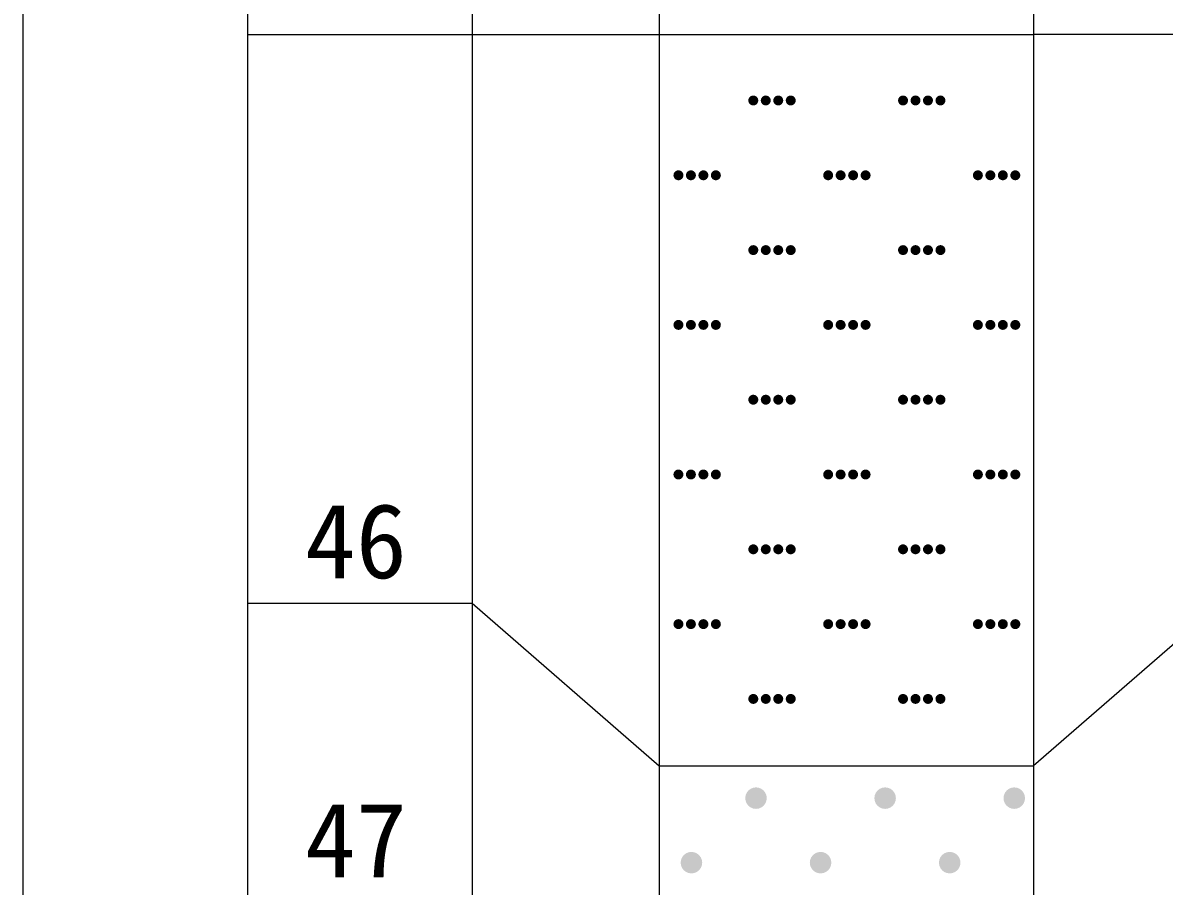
# Model space of a CAD drawing. Header units: inches. Extents: x -27 to 109, y -598 to 26.
# Drawn here: x 14.68 to 20.78, y -242.85 to -238.23 of the extents above; entities that cross this region are included whole.
import ezdxf

# ---------------------------------------------------------------- set-up
doc = ezdxf.new("R2010")
doc.units = ezdxf.units.IN
doc.header["$MEASUREMENT"] = 0
doc.layers.get('0').update_dxf_attribs({"lineweight": 0})
doc.styles.add('宋体', font='')
doc.styles.get('宋体').set_extended_font_data('宋体')

# ---------------------------------------------------------------- blocks, each defined once
blk = doc.blocks.new('lr_block_38')
at = {"true_color": 0x000000}
for points in [[(18.6105, -238.6526), (18.6114, -238.6457), (18.6105, -238.6387), (18.6078, -238.6324), (18.6035, -238.6269), (18.5981, -238.6226), (18.5917, -238.6199), (18.5847, -238.619), (18.5778, -238.6199), (18.5714, -238.6226), (18.5659, -238.6269), (18.5617, -238.6324), (18.559, -238.6387), (18.5581, -238.6457), (18.559, -238.6526), (18.5617, -238.659), (18.5659, -238.6645), (18.5714, -238.6687), (18.5778, -238.6714), (18.5847, -238.6723), (18.5917, -238.6714), (18.5981, -238.6687), (18.6035, -238.6645), (18.6078, -238.659)], [(18.6771, -238.6526), (18.6781, -238.6457), (18.6771, -238.6387), (18.6745, -238.6324), (18.6702, -238.6269), (18.6647, -238.6226), (18.6583, -238.6199), (18.6514, -238.619), (18.6445, -238.6199), (18.6381, -238.6226), (18.6326, -238.6269), (18.6283, -238.6324), (18.6257, -238.6387), (18.6247, -238.6457), (18.6257, -238.6526), (18.6283, -238.659), (18.6326, -238.6645), (18.6381, -238.6687), (18.6445, -238.6714), (18.6514, -238.6723), (18.6583, -238.6714), (18.6647, -238.6687), (18.6702, -238.6645), (18.6745, -238.659)], [(18.7438, -238.6526), (18.7447, -238.6457), (18.7438, -238.6387), (18.7411, -238.6324), (18.7369, -238.6269), (18.7314, -238.6226), (18.725, -238.6199), (18.7181, -238.619), (18.7111, -238.6199), (18.7047, -238.6226), (18.6993, -238.6269), (18.695, -238.6324), (18.6923, -238.6387), (18.6914, -238.6457), (18.6923, -238.6526), (18.695, -238.659), (18.6993, -238.6645), (18.7047, -238.6687), (18.7111, -238.6714), (18.7181, -238.6723), (18.725, -238.6714), (18.7314, -238.6687), (18.7369, -238.6645), (18.7411, -238.659)], [(18.8105, -238.6526), (18.8114, -238.6457), (18.8105, -238.6387), (18.8078, -238.6324), (18.8035, -238.6269), (18.7981, -238.6226), (18.7917, -238.6199), (18.7847, -238.619), (18.7778, -238.6199), (18.7714, -238.6226), (18.7659, -238.6269), (18.7617, -238.6324), (18.759, -238.6387), (18.7581, -238.6457), (18.759, -238.6526), (18.7617, -238.659), (18.7659, -238.6645), (18.7714, -238.6687), (18.7778, -238.6714), (18.7847, -238.6723), (18.7917, -238.6714), (18.7981, -238.6687), (18.8035, -238.6645), (18.8078, -238.659)], [(19.4105, -238.6526), (19.4114, -238.6457), (19.4105, -238.6387), (19.4078, -238.6324), (19.4035, -238.6269), (19.3981, -238.6226), (19.3917, -238.6199), (19.3847, -238.619), (19.3778, -238.6199), (19.3714, -238.6226), (19.3659, -238.6269), (19.3617, -238.6324), (19.359, -238.6387), (19.3581, -238.6457), (19.359, -238.6526), (19.3617, -238.659), (19.3659, -238.6645), (19.3714, -238.6687), (19.3778, -238.6714), (19.3847, -238.6723), (19.3917, -238.6714), (19.3981, -238.6687), (19.4035, -238.6645), (19.4078, -238.659)], [(19.4771, -238.6526), (19.4781, -238.6457), (19.4771, -238.6387), (19.4745, -238.6324), (19.4702, -238.6269), (19.4647, -238.6226), (19.4583, -238.6199), (19.4514, -238.619), (19.4445, -238.6199), (19.4381, -238.6226), (19.4326, -238.6269), (19.4283, -238.6324), (19.4257, -238.6387), (19.4247, -238.6457), (19.4257, -238.6526), (19.4283, -238.659), (19.4326, -238.6645), (19.4381, -238.6687), (19.4445, -238.6714), (19.4514, -238.6723), (19.4583, -238.6714), (19.4647, -238.6687), (19.4702, -238.6645), (19.4745, -238.659)], [(19.5438, -238.6526), (19.5447, -238.6457), (19.5438, -238.6387), (19.5411, -238.6324), (19.5369, -238.6269), (19.5314, -238.6226), (19.525, -238.6199), (19.5181, -238.619), (19.5111, -238.6199), (19.5047, -238.6226), (19.4993, -238.6269), (19.495, -238.6324), (19.4923, -238.6387), (19.4914, -238.6457), (19.4923, -238.6526), (19.495, -238.659), (19.4993, -238.6645), (19.5047, -238.6687), (19.5111, -238.6714), (19.5181, -238.6723), (19.525, -238.6714), (19.5314, -238.6687), (19.5369, -238.6645), (19.5411, -238.659)], [(19.6105, -238.6526), (19.6114, -238.6457), (19.6105, -238.6387), (19.6078, -238.6324), (19.6035, -238.6269), (19.5981, -238.6226), (19.5917, -238.6199), (19.5847, -238.619), (19.5778, -238.6199), (19.5714, -238.6226), (19.5659, -238.6269), (19.5617, -238.6324), (19.559, -238.6387), (19.5581, -238.6457), (19.559, -238.6526), (19.5617, -238.659), (19.5659, -238.6645), (19.5714, -238.6687), (19.5778, -238.6714), (19.5847, -238.6723), (19.5917, -238.6714), (19.5981, -238.6687), (19.6035, -238.6645), (19.6078, -238.659)], [(18.2105, -239.0526), (18.2114, -239.0457), (18.2105, -239.0387), (18.2078, -239.0324), (18.2035, -239.0269), (18.1981, -239.0226), (18.1917, -239.0199), (18.1847, -239.019), (18.1778, -239.0199), (18.1714, -239.0226), (18.1659, -239.0269), (18.1617, -239.0324), (18.159, -239.0387), (18.1581, -239.0457), (18.159, -239.0526), (18.1617, -239.059), (18.1659, -239.0645), (18.1714, -239.0687), (18.1778, -239.0714), (18.1847, -239.0724), (18.1917, -239.0714), (18.1981, -239.0687), (18.2035, -239.0645), (18.2078, -239.059)], [(18.2771, -239.0526), (18.2781, -239.0457), (18.2771, -239.0387), (18.2745, -239.0324), (18.2702, -239.0269), (18.2647, -239.0226), (18.2583, -239.0199), (18.2514, -239.019), (18.2445, -239.0199), (18.2381, -239.0226), (18.2326, -239.0269), (18.2283, -239.0324), (18.2257, -239.0387), (18.2247, -239.0457), (18.2257, -239.0526), (18.2283, -239.059), (18.2326, -239.0645), (18.2381, -239.0687), (18.2445, -239.0714), (18.2514, -239.0724), (18.2583, -239.0714), (18.2647, -239.0687), (18.2702, -239.0645), (18.2745, -239.059)], [(18.3438, -239.0526), (18.3447, -239.0457), (18.3438, -239.0387), (18.3411, -239.0324), (18.3369, -239.0269), (18.3314, -239.0226), (18.325, -239.0199), (18.3181, -239.019), (18.3111, -239.0199), (18.3047, -239.0226), (18.2993, -239.0269), (18.295, -239.0324), (18.2923, -239.0387), (18.2914, -239.0457), (18.2923, -239.0526), (18.295, -239.059), (18.2993, -239.0645), (18.3047, -239.0687), (18.3111, -239.0714), (18.3181, -239.0724), (18.325, -239.0714), (18.3314, -239.0687), (18.3369, -239.0645), (18.3411, -239.059)], [(18.4105, -239.0526), (18.4114, -239.0457), (18.4105, -239.0387), (18.4078, -239.0324), (18.4035, -239.0269), (18.3981, -239.0226), (18.3917, -239.0199), (18.3847, -239.019), (18.3778, -239.0199), (18.3714, -239.0226), (18.3659, -239.0269), (18.3617, -239.0324), (18.359, -239.0387), (18.3581, -239.0457), (18.359, -239.0526), (18.3617, -239.059), (18.3659, -239.0645), (18.3714, -239.0687), (18.3778, -239.0714), (18.3847, -239.0724), (18.3917, -239.0714), (18.3981, -239.0687), (18.4035, -239.0645), (18.4078, -239.059)], [(19.0105, -239.0526), (19.0114, -239.0457), (19.0105, -239.0387), (19.0078, -239.0324), (19.0035, -239.0269), (18.9981, -239.0226), (18.9917, -239.0199), (18.9847, -239.019), (18.9778, -239.0199), (18.9714, -239.0226), (18.9659, -239.0269), (18.9617, -239.0324), (18.959, -239.0387), (18.9581, -239.0457), (18.959, -239.0526), (18.9617, -239.059), (18.9659, -239.0645), (18.9714, -239.0687), (18.9778, -239.0714), (18.9847, -239.0724), (18.9917, -239.0714), (18.9981, -239.0687), (19.0035, -239.0645), (19.0078, -239.059)], [(19.0771, -239.0526), (19.0781, -239.0457), (19.0771, -239.0387), (19.0745, -239.0324), (19.0702, -239.0269), (19.0647, -239.0226), (19.0583, -239.0199), (19.0514, -239.019), (19.0445, -239.0199), (19.0381, -239.0226), (19.0326, -239.0269), (19.0283, -239.0324), (19.0257, -239.0387), (19.0247, -239.0457), (19.0257, -239.0526), (19.0283, -239.059), (19.0326, -239.0645), (19.0381, -239.0687), (19.0445, -239.0714), (19.0514, -239.0724), (19.0583, -239.0714), (19.0647, -239.0687), (19.0702, -239.0645), (19.0745, -239.059)], [(19.1438, -239.0526), (19.1447, -239.0457), (19.1438, -239.0387), (19.1411, -239.0324), (19.1369, -239.0269), (19.1314, -239.0226), (19.125, -239.0199), (19.1181, -239.019), (19.1111, -239.0199), (19.1047, -239.0226), (19.0993, -239.0269), (19.095, -239.0324), (19.0923, -239.0387), (19.0914, -239.0457), (19.0923, -239.0526), (19.095, -239.059), (19.0993, -239.0645), (19.1047, -239.0687), (19.1111, -239.0714), (19.1181, -239.0724), (19.125, -239.0714), (19.1314, -239.0687), (19.1369, -239.0645), (19.1411, -239.059)], [(19.2105, -239.0526), (19.2114, -239.0457), (19.2105, -239.0387), (19.2078, -239.0324), (19.2035, -239.0269), (19.1981, -239.0226), (19.1917, -239.0199), (19.1847, -239.019), (19.1778, -239.0199), (19.1714, -239.0226), (19.1659, -239.0269), (19.1617, -239.0324), (19.159, -239.0387), (19.1581, -239.0457), (19.159, -239.0526), (19.1617, -239.059), (19.1659, -239.0645), (19.1714, -239.0687), (19.1778, -239.0714), (19.1847, -239.0724), (19.1917, -239.0714), (19.1981, -239.0687), (19.2035, -239.0645), (19.2078, -239.059)], [(19.8105, -239.0526), (19.8114, -239.0457), (19.8105, -239.0387), (19.8078, -239.0324), (19.8035, -239.0269), (19.7981, -239.0226), (19.7917, -239.0199), (19.7847, -239.019), (19.7778, -239.0199), (19.7714, -239.0226), (19.7659, -239.0269), (19.7617, -239.0324), (19.759, -239.0387), (19.7581, -239.0457), (19.759, -239.0526), (19.7617, -239.059), (19.7659, -239.0645), (19.7714, -239.0687), (19.7778, -239.0714), (19.7847, -239.0724), (19.7917, -239.0714), (19.7981, -239.0687), (19.8035, -239.0645), (19.8078, -239.059)], [(19.8771, -239.0526), (19.8781, -239.0457), (19.8771, -239.0387), (19.8745, -239.0324), (19.8702, -239.0269), (19.8647, -239.0226), (19.8583, -239.0199), (19.8514, -239.019), (19.8445, -239.0199), (19.8381, -239.0226), (19.8326, -239.0269), (19.8283, -239.0324), (19.8257, -239.0387), (19.8247, -239.0457), (19.8257, -239.0526), (19.8283, -239.059), (19.8326, -239.0645), (19.8381, -239.0687), (19.8445, -239.0714), (19.8514, -239.0724), (19.8583, -239.0714), (19.8647, -239.0687), (19.8702, -239.0645), (19.8745, -239.059)], [(19.9438, -239.0526), (19.9447, -239.0457), (19.9438, -239.0387), (19.9411, -239.0324), (19.9369, -239.0269), (19.9314, -239.0226), (19.925, -239.0199), (19.9181, -239.019), (19.9111, -239.0199), (19.9047, -239.0226), (19.8993, -239.0269), (19.895, -239.0324), (19.8923, -239.0387), (19.8914, -239.0457), (19.8923, -239.0526), (19.895, -239.059), (19.8993, -239.0645), (19.9047, -239.0687), (19.9111, -239.0714), (19.9181, -239.0724), (19.925, -239.0714), (19.9314, -239.0687), (19.9369, -239.0645), (19.9411, -239.059)], [(20.0105, -239.0526), (20.0114, -239.0457), (20.0105, -239.0387), (20.0078, -239.0324), (20.0035, -239.0269), (19.9981, -239.0226), (19.9917, -239.0199), (19.9847, -239.019), (19.9778, -239.0199), (19.9714, -239.0226), (19.9659, -239.0269), (19.9617, -239.0324), (19.959, -239.0387), (19.9581, -239.0457), (19.959, -239.0526), (19.9617, -239.059), (19.9659, -239.0645), (19.9714, -239.0687), (19.9778, -239.0714), (19.9847, -239.0724), (19.9917, -239.0714), (19.9981, -239.0687), (20.0035, -239.0645), (20.0078, -239.059)], [(18.6105, -239.4526), (18.6114, -239.4457), (18.6105, -239.4387), (18.6078, -239.4324), (18.6035, -239.4269), (18.5981, -239.4226), (18.5917, -239.42), (18.5847, -239.419), (18.5778, -239.42), (18.5714, -239.4226), (18.5659, -239.4269), (18.5617, -239.4324), (18.559, -239.4387), (18.5581, -239.4457), (18.559, -239.4526), (18.5617, -239.459), (18.5659, -239.4645), (18.5714, -239.4688), (18.5778, -239.4714), (18.5847, -239.4724), (18.5917, -239.4714), (18.5981, -239.4688), (18.6035, -239.4645), (18.6078, -239.459)], [(18.6771, -239.4526), (18.6781, -239.4457), (18.6771, -239.4387), (18.6745, -239.4324), (18.6702, -239.4269), (18.6647, -239.4226), (18.6583, -239.42), (18.6514, -239.419), (18.6445, -239.42), (18.6381, -239.4226), (18.6326, -239.4269), (18.6283, -239.4324), (18.6257, -239.4387), (18.6247, -239.4457), (18.6257, -239.4526), (18.6283, -239.459), (18.6326, -239.4645), (18.6381, -239.4688), (18.6445, -239.4714), (18.6514, -239.4724), (18.6583, -239.4714), (18.6647, -239.4688), (18.6702, -239.4645), (18.6745, -239.459)], [(18.7438, -239.4526), (18.7447, -239.4457), (18.7438, -239.4387), (18.7411, -239.4324), (18.7369, -239.4269), (18.7314, -239.4226), (18.725, -239.42), (18.7181, -239.419), (18.7111, -239.42), (18.7047, -239.4226), (18.6993, -239.4269), (18.695, -239.4324), (18.6923, -239.4387), (18.6914, -239.4457), (18.6923, -239.4526), (18.695, -239.459), (18.6993, -239.4645), (18.7047, -239.4688), (18.7111, -239.4714), (18.7181, -239.4724), (18.725, -239.4714), (18.7314, -239.4688), (18.7369, -239.4645), (18.7411, -239.459)], [(18.8105, -239.4526), (18.8114, -239.4457), (18.8105, -239.4387), (18.8078, -239.4324), (18.8035, -239.4269), (18.7981, -239.4226), (18.7917, -239.42), (18.7847, -239.419), (18.7778, -239.42), (18.7714, -239.4226), (18.7659, -239.4269), (18.7617, -239.4324), (18.759, -239.4387), (18.7581, -239.4457), (18.759, -239.4526), (18.7617, -239.459), (18.7659, -239.4645), (18.7714, -239.4688), (18.7778, -239.4714), (18.7847, -239.4724), (18.7917, -239.4714), (18.7981, -239.4688), (18.8035, -239.4645), (18.8078, -239.459)], [(19.4105, -239.4526), (19.4114, -239.4457), (19.4105, -239.4387), (19.4078, -239.4324), (19.4035, -239.4269), (19.3981, -239.4226), (19.3917, -239.42), (19.3847, -239.419), (19.3778, -239.42), (19.3714, -239.4226), (19.3659, -239.4269), (19.3617, -239.4324), (19.359, -239.4387), (19.3581, -239.4457), (19.359, -239.4526), (19.3617, -239.459), (19.3659, -239.4645), (19.3714, -239.4688), (19.3778, -239.4714), (19.3847, -239.4724), (19.3917, -239.4714), (19.3981, -239.4688), (19.4035, -239.4645), (19.4078, -239.459)], [(19.4771, -239.4526), (19.4781, -239.4457), (19.4771, -239.4387), (19.4745, -239.4324), (19.4702, -239.4269), (19.4647, -239.4226), (19.4583, -239.42), (19.4514, -239.419), (19.4445, -239.42), (19.4381, -239.4226), (19.4326, -239.4269), (19.4283, -239.4324), (19.4257, -239.4387), (19.4247, -239.4457), (19.4257, -239.4526), (19.4283, -239.459), (19.4326, -239.4645), (19.4381, -239.4688), (19.4445, -239.4714), (19.4514, -239.4724), (19.4583, -239.4714), (19.4647, -239.4688), (19.4702, -239.4645), (19.4745, -239.459)], [(19.5438, -239.4526), (19.5447, -239.4457), (19.5438, -239.4387), (19.5411, -239.4324), (19.5369, -239.4269), (19.5314, -239.4226), (19.525, -239.42), (19.5181, -239.419), (19.5111, -239.42), (19.5047, -239.4226), (19.4993, -239.4269), (19.495, -239.4324), (19.4923, -239.4387), (19.4914, -239.4457), (19.4923, -239.4526), (19.495, -239.459), (19.4993, -239.4645), (19.5047, -239.4688), (19.5111, -239.4714), (19.5181, -239.4724), (19.525, -239.4714), (19.5314, -239.4688), (19.5369, -239.4645), (19.5411, -239.459)], [(19.6105, -239.4526), (19.6114, -239.4457), (19.6105, -239.4387), (19.6078, -239.4324), (19.6035, -239.4269), (19.5981, -239.4226), (19.5917, -239.42), (19.5847, -239.419), (19.5778, -239.42), (19.5714, -239.4226), (19.5659, -239.4269), (19.5617, -239.4324), (19.559, -239.4387), (19.5581, -239.4457), (19.559, -239.4526), (19.5617, -239.459), (19.5659, -239.4645), (19.5714, -239.4688), (19.5778, -239.4714), (19.5847, -239.4724), (19.5917, -239.4714), (19.5981, -239.4688), (19.6035, -239.4645), (19.6078, -239.459)], [(18.2105, -239.8526), (18.2114, -239.8457), (18.2105, -239.8388), (18.2078, -239.8323), (18.2035, -239.8269), (18.1981, -239.8226), (18.1917, -239.82), (18.1847, -239.819), (18.1778, -239.82), (18.1714, -239.8226), (18.1659, -239.8269), (18.1617, -239.8323), (18.159, -239.8388), (18.1581, -239.8457), (18.159, -239.8526), (18.1617, -239.859), (18.1659, -239.8645), (18.1714, -239.8688), (18.1778, -239.8714), (18.1847, -239.8724), (18.1917, -239.8714), (18.1981, -239.8688), (18.2035, -239.8645), (18.2078, -239.859)], [(18.2771, -239.8526), (18.2781, -239.8457), (18.2771, -239.8388), (18.2745, -239.8323), (18.2702, -239.8269), (18.2647, -239.8226), (18.2583, -239.82), (18.2514, -239.819), (18.2445, -239.82), (18.2381, -239.8226), (18.2326, -239.8269), (18.2283, -239.8323), (18.2257, -239.8388), (18.2247, -239.8457), (18.2257, -239.8526), (18.2283, -239.859), (18.2326, -239.8645), (18.2381, -239.8688), (18.2445, -239.8714), (18.2514, -239.8724), (18.2583, -239.8714), (18.2647, -239.8688), (18.2702, -239.8645), (18.2745, -239.859)], [(18.3438, -239.8526), (18.3447, -239.8457), (18.3438, -239.8388), (18.3411, -239.8323), (18.3369, -239.8269), (18.3314, -239.8226), (18.325, -239.82), (18.3181, -239.819), (18.3111, -239.82), (18.3047, -239.8226), (18.2993, -239.8269), (18.295, -239.8323), (18.2923, -239.8388), (18.2914, -239.8457), (18.2923, -239.8526), (18.295, -239.859), (18.2993, -239.8645), (18.3047, -239.8688), (18.3111, -239.8714), (18.3181, -239.8724), (18.325, -239.8714), (18.3314, -239.8688), (18.3369, -239.8645), (18.3411, -239.859)], [(18.4105, -239.8526), (18.4114, -239.8457), (18.4105, -239.8388), (18.4078, -239.8323), (18.4035, -239.8269), (18.3981, -239.8226), (18.3917, -239.82), (18.3847, -239.819), (18.3778, -239.82), (18.3714, -239.8226), (18.3659, -239.8269), (18.3617, -239.8323), (18.359, -239.8388), (18.3581, -239.8457), (18.359, -239.8526), (18.3617, -239.859), (18.3659, -239.8645), (18.3714, -239.8688), (18.3778, -239.8714), (18.3847, -239.8724), (18.3917, -239.8714), (18.3981, -239.8688), (18.4035, -239.8645), (18.4078, -239.859)], [(19.0105, -239.8526), (19.0114, -239.8457), (19.0105, -239.8388), (19.0078, -239.8323), (19.0035, -239.8269), (18.9981, -239.8226), (18.9917, -239.82), (18.9847, -239.819), (18.9778, -239.82), (18.9714, -239.8226), (18.9659, -239.8269), (18.9617, -239.8323), (18.959, -239.8388), (18.9581, -239.8457), (18.959, -239.8526), (18.9617, -239.859), (18.9659, -239.8645), (18.9714, -239.8688), (18.9778, -239.8714), (18.9847, -239.8724), (18.9917, -239.8714), (18.9981, -239.8688), (19.0035, -239.8645), (19.0078, -239.859)], [(19.0771, -239.8526), (19.0781, -239.8457), (19.0771, -239.8388), (19.0745, -239.8323), (19.0702, -239.8269), (19.0647, -239.8226), (19.0583, -239.82), (19.0514, -239.819), (19.0445, -239.82), (19.0381, -239.8226), (19.0326, -239.8269), (19.0283, -239.8323), (19.0257, -239.8388), (19.0247, -239.8457), (19.0257, -239.8526), (19.0283, -239.859), (19.0326, -239.8645), (19.0381, -239.8688), (19.0445, -239.8714), (19.0514, -239.8724), (19.0583, -239.8714), (19.0647, -239.8688), (19.0702, -239.8645), (19.0745, -239.859)], [(19.1438, -239.8526), (19.1447, -239.8457), (19.1438, -239.8388), (19.1411, -239.8323), (19.1369, -239.8269), (19.1314, -239.8226), (19.125, -239.82), (19.1181, -239.819), (19.1111, -239.82), (19.1047, -239.8226), (19.0993, -239.8269), (19.095, -239.8323), (19.0923, -239.8388), (19.0914, -239.8457), (19.0923, -239.8526), (19.095, -239.859), (19.0993, -239.8645), (19.1047, -239.8688), (19.1111, -239.8714), (19.1181, -239.8724), (19.125, -239.8714), (19.1314, -239.8688), (19.1369, -239.8645), (19.1411, -239.859)], [(19.2105, -239.8526), (19.2114, -239.8457), (19.2105, -239.8388), (19.2078, -239.8323), (19.2035, -239.8269), (19.1981, -239.8226), (19.1917, -239.82), (19.1847, -239.819), (19.1778, -239.82), (19.1714, -239.8226), (19.1659, -239.8269), (19.1617, -239.8323), (19.159, -239.8388), (19.1581, -239.8457), (19.159, -239.8526), (19.1617, -239.859), (19.1659, -239.8645), (19.1714, -239.8688), (19.1778, -239.8714), (19.1847, -239.8724), (19.1917, -239.8714), (19.1981, -239.8688), (19.2035, -239.8645), (19.2078, -239.859)], [(19.8105, -239.8526), (19.8114, -239.8457), (19.8105, -239.8388), (19.8078, -239.8323), (19.8035, -239.8269), (19.7981, -239.8226), (19.7917, -239.82), (19.7847, -239.819), (19.7778, -239.82), (19.7714, -239.8226), (19.7659, -239.8269), (19.7617, -239.8323), (19.759, -239.8388), (19.7581, -239.8457), (19.759, -239.8526), (19.7617, -239.859), (19.7659, -239.8645), (19.7714, -239.8688), (19.7778, -239.8714), (19.7847, -239.8724), (19.7917, -239.8714), (19.7981, -239.8688), (19.8035, -239.8645), (19.8078, -239.859)], [(19.8771, -239.8526), (19.8781, -239.8457), (19.8771, -239.8388), (19.8745, -239.8323), (19.8702, -239.8269), (19.8647, -239.8226), (19.8583, -239.82), (19.8514, -239.819), (19.8445, -239.82), (19.8381, -239.8226), (19.8326, -239.8269), (19.8283, -239.8323), (19.8257, -239.8388), (19.8247, -239.8457), (19.8257, -239.8526), (19.8283, -239.859), (19.8326, -239.8645), (19.8381, -239.8688), (19.8445, -239.8714), (19.8514, -239.8724), (19.8583, -239.8714), (19.8647, -239.8688), (19.8702, -239.8645), (19.8745, -239.859)], [(19.9438, -239.8526), (19.9447, -239.8457), (19.9438, -239.8388), (19.9411, -239.8323), (19.9369, -239.8269), (19.9314, -239.8226), (19.925, -239.82), (19.9181, -239.819), (19.9111, -239.82), (19.9047, -239.8226), (19.8993, -239.8269), (19.895, -239.8323), (19.8923, -239.8388), (19.8914, -239.8457), (19.8923, -239.8526), (19.895, -239.859), (19.8993, -239.8645), (19.9047, -239.8688), (19.9111, -239.8714), (19.9181, -239.8724), (19.925, -239.8714), (19.9314, -239.8688), (19.9369, -239.8645), (19.9411, -239.859)], [(20.0105, -239.8526), (20.0114, -239.8457), (20.0105, -239.8388), (20.0078, -239.8323), (20.0035, -239.8269), (19.9981, -239.8226), (19.9917, -239.82), (19.9847, -239.819), (19.9778, -239.82), (19.9714, -239.8226), (19.9659, -239.8269), (19.9617, -239.8323), (19.959, -239.8388), (19.9581, -239.8457), (19.959, -239.8526), (19.9617, -239.859), (19.9659, -239.8645), (19.9714, -239.8688), (19.9778, -239.8714), (19.9847, -239.8724), (19.9917, -239.8714), (19.9981, -239.8688), (20.0035, -239.8645), (20.0078, -239.859)], [(18.6105, -240.2526), (18.6114, -240.2457), (18.6105, -240.2388), (18.6078, -240.2323), (18.6035, -240.2269), (18.5981, -240.2226), (18.5917, -240.22), (18.5847, -240.219), (18.5778, -240.22), (18.5714, -240.2226), (18.5659, -240.2269), (18.5617, -240.2323), (18.559, -240.2388), (18.5581, -240.2457), (18.559, -240.2526), (18.5617, -240.259), (18.5659, -240.2645), (18.5714, -240.2688), (18.5778, -240.2714), (18.5847, -240.2723), (18.5917, -240.2714), (18.5981, -240.2688), (18.6035, -240.2645), (18.6078, -240.259)], [(18.6771, -240.2526), (18.6781, -240.2457), (18.6771, -240.2388), (18.6745, -240.2323), (18.6702, -240.2269), (18.6647, -240.2226), (18.6583, -240.22), (18.6514, -240.219), (18.6445, -240.22), (18.6381, -240.2226), (18.6326, -240.2269), (18.6283, -240.2323), (18.6257, -240.2388), (18.6247, -240.2457), (18.6257, -240.2526), (18.6283, -240.259), (18.6326, -240.2645), (18.6381, -240.2688), (18.6445, -240.2714), (18.6514, -240.2723), (18.6583, -240.2714), (18.6647, -240.2688), (18.6702, -240.2645), (18.6745, -240.259)], [(18.7438, -240.2526), (18.7447, -240.2457), (18.7438, -240.2388), (18.7411, -240.2323), (18.7369, -240.2269), (18.7314, -240.2226), (18.725, -240.22), (18.7181, -240.219), (18.7111, -240.22), (18.7047, -240.2226), (18.6993, -240.2269), (18.695, -240.2323), (18.6923, -240.2388), (18.6914, -240.2457), (18.6923, -240.2526), (18.695, -240.259), (18.6993, -240.2645), (18.7047, -240.2688), (18.7111, -240.2714), (18.7181, -240.2723), (18.725, -240.2714), (18.7314, -240.2688), (18.7369, -240.2645), (18.7411, -240.259)], [(18.8105, -240.2526), (18.8114, -240.2457), (18.8105, -240.2388), (18.8078, -240.2323), (18.8035, -240.2269), (18.7981, -240.2226), (18.7917, -240.22), (18.7847, -240.219), (18.7778, -240.22), (18.7714, -240.2226), (18.7659, -240.2269), (18.7617, -240.2323), (18.759, -240.2388), (18.7581, -240.2457), (18.759, -240.2526), (18.7617, -240.259), (18.7659, -240.2645), (18.7714, -240.2688), (18.7778, -240.2714), (18.7847, -240.2723), (18.7917, -240.2714), (18.7981, -240.2688), (18.8035, -240.2645), (18.8078, -240.259)], [(19.4105, -240.2526), (19.4114, -240.2457), (19.4105, -240.2388), (19.4078, -240.2323), (19.4035, -240.2269), (19.3981, -240.2226), (19.3917, -240.22), (19.3847, -240.219), (19.3778, -240.22), (19.3714, -240.2226), (19.3659, -240.2269), (19.3617, -240.2323), (19.359, -240.2388), (19.3581, -240.2457), (19.359, -240.2526), (19.3617, -240.259), (19.3659, -240.2645), (19.3714, -240.2688), (19.3778, -240.2714), (19.3847, -240.2723), (19.3917, -240.2714), (19.3981, -240.2688), (19.4035, -240.2645), (19.4078, -240.259)], [(19.4771, -240.2526), (19.4781, -240.2457), (19.4771, -240.2388), (19.4745, -240.2323), (19.4702, -240.2269), (19.4647, -240.2226), (19.4583, -240.22), (19.4514, -240.219), (19.4445, -240.22), (19.4381, -240.2226), (19.4326, -240.2269), (19.4283, -240.2323), (19.4257, -240.2388), (19.4247, -240.2457), (19.4257, -240.2526), (19.4283, -240.259), (19.4326, -240.2645), (19.4381, -240.2688), (19.4445, -240.2714), (19.4514, -240.2723), (19.4583, -240.2714), (19.4647, -240.2688), (19.4702, -240.2645), (19.4745, -240.259)], [(19.5438, -240.2526), (19.5447, -240.2457), (19.5438, -240.2388), (19.5411, -240.2323), (19.5369, -240.2269), (19.5314, -240.2226), (19.525, -240.22), (19.5181, -240.219), (19.5111, -240.22), (19.5047, -240.2226), (19.4993, -240.2269), (19.495, -240.2323), (19.4923, -240.2388), (19.4914, -240.2457), (19.4923, -240.2526), (19.495, -240.259), (19.4993, -240.2645), (19.5047, -240.2688), (19.5111, -240.2714), (19.5181, -240.2723), (19.525, -240.2714), (19.5314, -240.2688), (19.5369, -240.2645), (19.5411, -240.259)], [(19.6105, -240.2526), (19.6114, -240.2457), (19.6105, -240.2388), (19.6078, -240.2323), (19.6035, -240.2269), (19.5981, -240.2226), (19.5917, -240.22), (19.5847, -240.219), (19.5778, -240.22), (19.5714, -240.2226), (19.5659, -240.2269), (19.5617, -240.2323), (19.559, -240.2388), (19.5581, -240.2457), (19.559, -240.2526), (19.5617, -240.259), (19.5659, -240.2645), (19.5714, -240.2688), (19.5778, -240.2714), (19.5847, -240.2723), (19.5917, -240.2714), (19.5981, -240.2688), (19.6035, -240.2645), (19.6078, -240.259)], [(18.2105, -240.6526), (18.2114, -240.6457), (18.2105, -240.6387), (18.2078, -240.6324), (18.2035, -240.6269), (18.1981, -240.6226), (18.1917, -240.6199), (18.1847, -240.619), (18.1778, -240.6199), (18.1714, -240.6226), (18.1659, -240.6269), (18.1617, -240.6324), (18.159, -240.6387), (18.1581, -240.6457), (18.159, -240.6526), (18.1617, -240.659), (18.1659, -240.6645), (18.1714, -240.6687), (18.1778, -240.6714), (18.1847, -240.6723), (18.1917, -240.6714), (18.1981, -240.6687), (18.2035, -240.6645), (18.2078, -240.659)], [(18.2771, -240.6526), (18.2781, -240.6457), (18.2771, -240.6387), (18.2745, -240.6324), (18.2702, -240.6269), (18.2647, -240.6226), (18.2583, -240.6199), (18.2514, -240.619), (18.2445, -240.6199), (18.2381, -240.6226), (18.2326, -240.6269), (18.2283, -240.6324), (18.2257, -240.6387), (18.2247, -240.6457), (18.2257, -240.6526), (18.2283, -240.659), (18.2326, -240.6645), (18.2381, -240.6687), (18.2445, -240.6714), (18.2514, -240.6723), (18.2583, -240.6714), (18.2647, -240.6687), (18.2702, -240.6645), (18.2745, -240.659)], [(18.3438, -240.6526), (18.3447, -240.6457), (18.3438, -240.6387), (18.3411, -240.6324), (18.3369, -240.6269), (18.3314, -240.6226), (18.325, -240.6199), (18.3181, -240.619), (18.3111, -240.6199), (18.3047, -240.6226), (18.2993, -240.6269), (18.295, -240.6324), (18.2923, -240.6387), (18.2914, -240.6457), (18.2923, -240.6526), (18.295, -240.659), (18.2993, -240.6645), (18.3047, -240.6687), (18.3111, -240.6714), (18.3181, -240.6723), (18.325, -240.6714), (18.3314, -240.6687), (18.3369, -240.6645), (18.3411, -240.659)], [(18.4105, -240.6526), (18.4114, -240.6457), (18.4105, -240.6387), (18.4078, -240.6324), (18.4035, -240.6269), (18.3981, -240.6226), (18.3917, -240.6199), (18.3847, -240.619), (18.3778, -240.6199), (18.3714, -240.6226), (18.3659, -240.6269), (18.3617, -240.6324), (18.359, -240.6387), (18.3581, -240.6457), (18.359, -240.6526), (18.3617, -240.659), (18.3659, -240.6645), (18.3714, -240.6687), (18.3778, -240.6714), (18.3847, -240.6723), (18.3917, -240.6714), (18.3981, -240.6687), (18.4035, -240.6645), (18.4078, -240.659)], [(19.0105, -240.6526), (19.0114, -240.6457), (19.0105, -240.6387), (19.0078, -240.6324), (19.0035, -240.6269), (18.9981, -240.6226), (18.9917, -240.6199), (18.9847, -240.619), (18.9778, -240.6199), (18.9714, -240.6226), (18.9659, -240.6269), (18.9617, -240.6324), (18.959, -240.6387), (18.9581, -240.6457), (18.959, -240.6526), (18.9617, -240.659), (18.9659, -240.6645), (18.9714, -240.6687), (18.9778, -240.6714), (18.9847, -240.6723), (18.9917, -240.6714), (18.9981, -240.6687), (19.0035, -240.6645), (19.0078, -240.659)], [(19.0771, -240.6526), (19.0781, -240.6457), (19.0771, -240.6387), (19.0745, -240.6324), (19.0702, -240.6269), (19.0647, -240.6226), (19.0583, -240.6199), (19.0514, -240.619), (19.0445, -240.6199), (19.0381, -240.6226), (19.0326, -240.6269), (19.0283, -240.6324), (19.0257, -240.6387), (19.0247, -240.6457), (19.0257, -240.6526), (19.0283, -240.659), (19.0326, -240.6645), (19.0381, -240.6687), (19.0445, -240.6714), (19.0514, -240.6723), (19.0583, -240.6714), (19.0647, -240.6687), (19.0702, -240.6645), (19.0745, -240.659)], [(19.1438, -240.6526), (19.1447, -240.6457), (19.1438, -240.6387), (19.1411, -240.6324), (19.1369, -240.6269), (19.1314, -240.6226), (19.125, -240.6199), (19.1181, -240.619), (19.1111, -240.6199), (19.1047, -240.6226), (19.0993, -240.6269), (19.095, -240.6324), (19.0923, -240.6387), (19.0914, -240.6457), (19.0923, -240.6526), (19.095, -240.659), (19.0993, -240.6645), (19.1047, -240.6687), (19.1111, -240.6714), (19.1181, -240.6723), (19.125, -240.6714), (19.1314, -240.6687), (19.1369, -240.6645), (19.1411, -240.659)], [(19.2105, -240.6526), (19.2114, -240.6457), (19.2105, -240.6387), (19.2078, -240.6324), (19.2035, -240.6269), (19.1981, -240.6226), (19.1917, -240.6199), (19.1847, -240.619), (19.1778, -240.6199), (19.1714, -240.6226), (19.1659, -240.6269), (19.1617, -240.6324), (19.159, -240.6387), (19.1581, -240.6457), (19.159, -240.6526), (19.1617, -240.659), (19.1659, -240.6645), (19.1714, -240.6687), (19.1778, -240.6714), (19.1847, -240.6723), (19.1917, -240.6714), (19.1981, -240.6687), (19.2035, -240.6645), (19.2078, -240.659)], [(19.8105, -240.6526), (19.8114, -240.6457), (19.8105, -240.6387), (19.8078, -240.6324), (19.8035, -240.6269), (19.7981, -240.6226), (19.7917, -240.6199), (19.7847, -240.619), (19.7778, -240.6199), (19.7714, -240.6226), (19.7659, -240.6269), (19.7617, -240.6324), (19.759, -240.6387), (19.7581, -240.6457), (19.759, -240.6526), (19.7617, -240.659), (19.7659, -240.6645), (19.7714, -240.6687), (19.7778, -240.6714), (19.7847, -240.6723), (19.7917, -240.6714), (19.7981, -240.6687), (19.8035, -240.6645), (19.8078, -240.659)], [(19.8771, -240.6526), (19.8781, -240.6457), (19.8771, -240.6387), (19.8745, -240.6324), (19.8702, -240.6269), (19.8647, -240.6226), (19.8583, -240.6199), (19.8514, -240.619), (19.8445, -240.6199), (19.8381, -240.6226), (19.8326, -240.6269), (19.8283, -240.6324), (19.8257, -240.6387), (19.8247, -240.6457), (19.8257, -240.6526), (19.8283, -240.659), (19.8326, -240.6645), (19.8381, -240.6687), (19.8445, -240.6714), (19.8514, -240.6723), (19.8583, -240.6714), (19.8647, -240.6687), (19.8702, -240.6645), (19.8745, -240.659)], [(19.9438, -240.6526), (19.9447, -240.6457), (19.9438, -240.6387), (19.9411, -240.6324), (19.9369, -240.6269), (19.9314, -240.6226), (19.925, -240.6199), (19.9181, -240.619), (19.9111, -240.6199), (19.9047, -240.6226), (19.8993, -240.6269), (19.895, -240.6324), (19.8923, -240.6387), (19.8914, -240.6457), (19.8923, -240.6526), (19.895, -240.659), (19.8993, -240.6645), (19.9047, -240.6687), (19.9111, -240.6714), (19.9181, -240.6723), (19.925, -240.6714), (19.9314, -240.6687), (19.9369, -240.6645), (19.9411, -240.659)], [(20.0105, -240.6526), (20.0114, -240.6457), (20.0105, -240.6387), (20.0078, -240.6324), (20.0035, -240.6269), (19.9981, -240.6226), (19.9917, -240.6199), (19.9847, -240.619), (19.9778, -240.6199), (19.9714, -240.6226), (19.9659, -240.6269), (19.9617, -240.6324), (19.959, -240.6387), (19.9581, -240.6457), (19.959, -240.6526), (19.9617, -240.659), (19.9659, -240.6645), (19.9714, -240.6687), (19.9778, -240.6714), (19.9847, -240.6723), (19.9917, -240.6714), (19.9981, -240.6687), (20.0035, -240.6645), (20.0078, -240.659)], [(18.6105, -241.0526), (18.6114, -241.0457), (18.6105, -241.0387), (18.6078, -241.0324), (18.6035, -241.0269), (18.5981, -241.0226), (18.5917, -241.0199), (18.5847, -241.019), (18.5778, -241.0199), (18.5714, -241.0226), (18.5659, -241.0269), (18.5617, -241.0324), (18.559, -241.0387), (18.5581, -241.0457), (18.559, -241.0526), (18.5617, -241.059), (18.5659, -241.0645), (18.5714, -241.0687), (18.5778, -241.0714), (18.5847, -241.0724), (18.5917, -241.0714), (18.5981, -241.0687), (18.6035, -241.0645), (18.6078, -241.059)], [(18.6771, -241.0526), (18.6781, -241.0457), (18.6771, -241.0387), (18.6745, -241.0324), (18.6702, -241.0269), (18.6647, -241.0226), (18.6583, -241.0199), (18.6514, -241.019), (18.6445, -241.0199), (18.6381, -241.0226), (18.6326, -241.0269), (18.6283, -241.0324), (18.6257, -241.0387), (18.6247, -241.0457), (18.6257, -241.0526), (18.6283, -241.059), (18.6326, -241.0645), (18.6381, -241.0687), (18.6445, -241.0714), (18.6514, -241.0724), (18.6583, -241.0714), (18.6647, -241.0687), (18.6702, -241.0645), (18.6745, -241.059)], [(18.7438, -241.0526), (18.7447, -241.0457), (18.7438, -241.0387), (18.7411, -241.0324), (18.7369, -241.0269), (18.7314, -241.0226), (18.725, -241.0199), (18.7181, -241.019), (18.7111, -241.0199), (18.7047, -241.0226), (18.6993, -241.0269), (18.695, -241.0324), (18.6923, -241.0387), (18.6914, -241.0457), (18.6923, -241.0526), (18.695, -241.059), (18.6993, -241.0645), (18.7047, -241.0687), (18.7111, -241.0714), (18.7181, -241.0724), (18.725, -241.0714), (18.7314, -241.0687), (18.7369, -241.0645), (18.7411, -241.059)], [(18.8105, -241.0526), (18.8114, -241.0457), (18.8105, -241.0387), (18.8078, -241.0324), (18.8035, -241.0269), (18.7981, -241.0226), (18.7917, -241.0199), (18.7847, -241.019), (18.7778, -241.0199), (18.7714, -241.0226), (18.7659, -241.0269), (18.7617, -241.0324), (18.759, -241.0387), (18.7581, -241.0457), (18.759, -241.0526), (18.7617, -241.059), (18.7659, -241.0645), (18.7714, -241.0687), (18.7778, -241.0714), (18.7847, -241.0724), (18.7917, -241.0714), (18.7981, -241.0687), (18.8035, -241.0645), (18.8078, -241.059)], [(19.4105, -241.0526), (19.4114, -241.0457), (19.4105, -241.0387), (19.4078, -241.0324), (19.4035, -241.0269), (19.3981, -241.0226), (19.3917, -241.0199), (19.3847, -241.019), (19.3778, -241.0199), (19.3714, -241.0226), (19.3659, -241.0269), (19.3617, -241.0324), (19.359, -241.0387), (19.3581, -241.0457), (19.359, -241.0526), (19.3617, -241.059), (19.3659, -241.0645), (19.3714, -241.0687), (19.3778, -241.0714), (19.3847, -241.0724), (19.3917, -241.0714), (19.3981, -241.0687), (19.4035, -241.0645), (19.4078, -241.059)], [(19.4771, -241.0526), (19.4781, -241.0457), (19.4771, -241.0387), (19.4745, -241.0324), (19.4702, -241.0269), (19.4647, -241.0226), (19.4583, -241.0199), (19.4514, -241.019), (19.4445, -241.0199), (19.4381, -241.0226), (19.4326, -241.0269), (19.4283, -241.0324), (19.4257, -241.0387), (19.4247, -241.0457), (19.4257, -241.0526), (19.4283, -241.059), (19.4326, -241.0645), (19.4381, -241.0687), (19.4445, -241.0714), (19.4514, -241.0724), (19.4583, -241.0714), (19.4647, -241.0687), (19.4702, -241.0645), (19.4745, -241.059)], [(19.5438, -241.0526), (19.5447, -241.0457), (19.5438, -241.0387), (19.5411, -241.0324), (19.5369, -241.0269), (19.5314, -241.0226), (19.525, -241.0199), (19.5181, -241.019), (19.5111, -241.0199), (19.5047, -241.0226), (19.4993, -241.0269), (19.495, -241.0324), (19.4923, -241.0387), (19.4914, -241.0457), (19.4923, -241.0526), (19.495, -241.059), (19.4993, -241.0645), (19.5047, -241.0687), (19.5111, -241.0714), (19.5181, -241.0724), (19.525, -241.0714), (19.5314, -241.0687), (19.5369, -241.0645), (19.5411, -241.059)], [(19.6105, -241.0526), (19.6114, -241.0457), (19.6105, -241.0387), (19.6078, -241.0324), (19.6035, -241.0269), (19.5981, -241.0226), (19.5917, -241.0199), (19.5847, -241.019), (19.5778, -241.0199), (19.5714, -241.0226), (19.5659, -241.0269), (19.5617, -241.0324), (19.559, -241.0387), (19.5581, -241.0457), (19.559, -241.0526), (19.5617, -241.059), (19.5659, -241.0645), (19.5714, -241.0687), (19.5778, -241.0714), (19.5847, -241.0724), (19.5917, -241.0714), (19.5981, -241.0687), (19.6035, -241.0645), (19.6078, -241.059)], [(18.2105, -241.4526), (18.2114, -241.4457), (18.2105, -241.4387), (18.2078, -241.4324), (18.2035, -241.4269), (18.1981, -241.4226), (18.1917, -241.42), (18.1847, -241.419), (18.1778, -241.42), (18.1714, -241.4226), (18.1659, -241.4269), (18.1617, -241.4324), (18.159, -241.4387), (18.1581, -241.4457), (18.159, -241.4526), (18.1617, -241.459), (18.1659, -241.4645), (18.1714, -241.4688), (18.1778, -241.4714), (18.1847, -241.4724), (18.1917, -241.4714), (18.1981, -241.4688), (18.2035, -241.4645), (18.2078, -241.459)], [(18.2771, -241.4526), (18.2781, -241.4457), (18.2771, -241.4387), (18.2745, -241.4324), (18.2702, -241.4269), (18.2647, -241.4226), (18.2583, -241.42), (18.2514, -241.419), (18.2445, -241.42), (18.2381, -241.4226), (18.2326, -241.4269), (18.2283, -241.4324), (18.2257, -241.4387), (18.2247, -241.4457), (18.2257, -241.4526), (18.2283, -241.459), (18.2326, -241.4645), (18.2381, -241.4688), (18.2445, -241.4714), (18.2514, -241.4724), (18.2583, -241.4714), (18.2647, -241.4688), (18.2702, -241.4645), (18.2745, -241.459)], [(18.3438, -241.4526), (18.3447, -241.4457), (18.3438, -241.4387), (18.3411, -241.4324), (18.3369, -241.4269), (18.3314, -241.4226), (18.325, -241.42), (18.3181, -241.419), (18.3111, -241.42), (18.3047, -241.4226), (18.2993, -241.4269), (18.295, -241.4324), (18.2923, -241.4387), (18.2914, -241.4457), (18.2923, -241.4526), (18.295, -241.459), (18.2993, -241.4645), (18.3047, -241.4688), (18.3111, -241.4714), (18.3181, -241.4724), (18.325, -241.4714), (18.3314, -241.4688), (18.3369, -241.4645), (18.3411, -241.459)], [(18.4105, -241.4526), (18.4114, -241.4457), (18.4105, -241.4387), (18.4078, -241.4324), (18.4035, -241.4269), (18.3981, -241.4226), (18.3917, -241.42), (18.3847, -241.419), (18.3778, -241.42), (18.3714, -241.4226), (18.3659, -241.4269), (18.3617, -241.4324), (18.359, -241.4387), (18.3581, -241.4457), (18.359, -241.4526), (18.3617, -241.459), (18.3659, -241.4645), (18.3714, -241.4688), (18.3778, -241.4714), (18.3847, -241.4724), (18.3917, -241.4714), (18.3981, -241.4688), (18.4035, -241.4645), (18.4078, -241.459)], [(19.0105, -241.4526), (19.0114, -241.4457), (19.0105, -241.4387), (19.0078, -241.4324), (19.0035, -241.4269), (18.9981, -241.4226), (18.9917, -241.42), (18.9847, -241.419), (18.9778, -241.42), (18.9714, -241.4226), (18.9659, -241.4269), (18.9617, -241.4324), (18.959, -241.4387), (18.9581, -241.4457), (18.959, -241.4526), (18.9617, -241.459), (18.9659, -241.4645), (18.9714, -241.4688), (18.9778, -241.4714), (18.9847, -241.4724), (18.9917, -241.4714), (18.9981, -241.4688), (19.0035, -241.4645), (19.0078, -241.459)], [(19.0771, -241.4526), (19.0781, -241.4457), (19.0771, -241.4387), (19.0745, -241.4324), (19.0702, -241.4269), (19.0647, -241.4226), (19.0583, -241.42), (19.0514, -241.419), (19.0445, -241.42), (19.0381, -241.4226), (19.0326, -241.4269), (19.0283, -241.4324), (19.0257, -241.4387), (19.0247, -241.4457), (19.0257, -241.4526), (19.0283, -241.459), (19.0326, -241.4645), (19.0381, -241.4688), (19.0445, -241.4714), (19.0514, -241.4724), (19.0583, -241.4714), (19.0647, -241.4688), (19.0702, -241.4645), (19.0745, -241.459)], [(19.1438, -241.4526), (19.1447, -241.4457), (19.1438, -241.4387), (19.1411, -241.4324), (19.1369, -241.4269), (19.1314, -241.4226), (19.125, -241.42), (19.1181, -241.419), (19.1111, -241.42), (19.1047, -241.4226), (19.0993, -241.4269), (19.095, -241.4324), (19.0923, -241.4387), (19.0914, -241.4457), (19.0923, -241.4526), (19.095, -241.459), (19.0993, -241.4645), (19.1047, -241.4688), (19.1111, -241.4714), (19.1181, -241.4724), (19.125, -241.4714), (19.1314, -241.4688), (19.1369, -241.4645), (19.1411, -241.459)], [(19.2105, -241.4526), (19.2114, -241.4457), (19.2105, -241.4387), (19.2078, -241.4324), (19.2035, -241.4269), (19.1981, -241.4226), (19.1917, -241.42), (19.1847, -241.419), (19.1778, -241.42), (19.1714, -241.4226), (19.1659, -241.4269), (19.1617, -241.4324), (19.159, -241.4387), (19.1581, -241.4457), (19.159, -241.4526), (19.1617, -241.459), (19.1659, -241.4645), (19.1714, -241.4688), (19.1778, -241.4714), (19.1847, -241.4724), (19.1917, -241.4714), (19.1981, -241.4688), (19.2035, -241.4645), (19.2078, -241.459)], [(19.8105, -241.4526), (19.8114, -241.4457), (19.8105, -241.4387), (19.8078, -241.4324), (19.8035, -241.4269), (19.7981, -241.4226), (19.7917, -241.42), (19.7847, -241.419), (19.7778, -241.42), (19.7714, -241.4226), (19.7659, -241.4269), (19.7617, -241.4324), (19.759, -241.4387), (19.7581, -241.4457), (19.759, -241.4526), (19.7617, -241.459), (19.7659, -241.4645), (19.7714, -241.4688), (19.7778, -241.4714), (19.7847, -241.4724), (19.7917, -241.4714), (19.7981, -241.4688), (19.8035, -241.4645), (19.8078, -241.459)], [(19.8771, -241.4526), (19.8781, -241.4457), (19.8771, -241.4387), (19.8745, -241.4324), (19.8702, -241.4269), (19.8647, -241.4226), (19.8583, -241.42), (19.8514, -241.419), (19.8445, -241.42), (19.8381, -241.4226), (19.8326, -241.4269), (19.8283, -241.4324), (19.8257, -241.4387), (19.8247, -241.4457), (19.8257, -241.4526), (19.8283, -241.459), (19.8326, -241.4645), (19.8381, -241.4688), (19.8445, -241.4714), (19.8514, -241.4724), (19.8583, -241.4714), (19.8647, -241.4688), (19.8702, -241.4645), (19.8745, -241.459)], [(19.9438, -241.4526), (19.9447, -241.4457), (19.9438, -241.4387), (19.9411, -241.4324), (19.9369, -241.4269), (19.9314, -241.4226), (19.925, -241.42), (19.9181, -241.419), (19.9111, -241.42), (19.9047, -241.4226), (19.8993, -241.4269), (19.895, -241.4324), (19.8923, -241.4387), (19.8914, -241.4457), (19.8923, -241.4526), (19.895, -241.459), (19.8993, -241.4645), (19.9047, -241.4688), (19.9111, -241.4714), (19.9181, -241.4724), (19.925, -241.4714), (19.9314, -241.4688), (19.9369, -241.4645), (19.9411, -241.459)], [(20.0105, -241.4526), (20.0114, -241.4457), (20.0105, -241.4387), (20.0078, -241.4324), (20.0035, -241.4269), (19.9981, -241.4226), (19.9917, -241.42), (19.9847, -241.419), (19.9778, -241.42), (19.9714, -241.4226), (19.9659, -241.4269), (19.9617, -241.4324), (19.959, -241.4387), (19.9581, -241.4457), (19.959, -241.4526), (19.9617, -241.459), (19.9659, -241.4645), (19.9714, -241.4688), (19.9778, -241.4714), (19.9847, -241.4724), (19.9917, -241.4714), (19.9981, -241.4688), (20.0035, -241.4645), (20.0078, -241.459)], [(18.6105, -241.8526), (18.6114, -241.8457), (18.6105, -241.8388), (18.6078, -241.8323), (18.6035, -241.8269), (18.5981, -241.8226), (18.5917, -241.82), (18.5847, -241.819), (18.5778, -241.82), (18.5714, -241.8226), (18.5659, -241.8269), (18.5617, -241.8323), (18.559, -241.8388), (18.5581, -241.8457), (18.559, -241.8526), (18.5617, -241.859), (18.5659, -241.8645), (18.5714, -241.8688), (18.5778, -241.8714), (18.5847, -241.8724), (18.5917, -241.8714), (18.5981, -241.8688), (18.6035, -241.8645), (18.6078, -241.859)], [(18.6771, -241.8526), (18.6781, -241.8457), (18.6771, -241.8388), (18.6745, -241.8323), (18.6702, -241.8269), (18.6647, -241.8226), (18.6583, -241.82), (18.6514, -241.819), (18.6445, -241.82), (18.6381, -241.8226), (18.6326, -241.8269), (18.6283, -241.8323), (18.6257, -241.8388), (18.6247, -241.8457), (18.6257, -241.8526), (18.6283, -241.859), (18.6326, -241.8645), (18.6381, -241.8688), (18.6445, -241.8714), (18.6514, -241.8724), (18.6583, -241.8714), (18.6647, -241.8688), (18.6702, -241.8645), (18.6745, -241.859)], [(18.7438, -241.8526), (18.7447, -241.8457), (18.7438, -241.8388), (18.7411, -241.8323), (18.7369, -241.8269), (18.7314, -241.8226), (18.725, -241.82), (18.7181, -241.819), (18.7111, -241.82), (18.7047, -241.8226), (18.6993, -241.8269), (18.695, -241.8323), (18.6923, -241.8388), (18.6914, -241.8457), (18.6923, -241.8526), (18.695, -241.859), (18.6993, -241.8645), (18.7047, -241.8688), (18.7111, -241.8714), (18.7181, -241.8724), (18.725, -241.8714), (18.7314, -241.8688), (18.7369, -241.8645), (18.7411, -241.859)], [(18.8105, -241.8526), (18.8114, -241.8457), (18.8105, -241.8388), (18.8078, -241.8323), (18.8035, -241.8269), (18.7981, -241.8226), (18.7917, -241.82), (18.7847, -241.819), (18.7778, -241.82), (18.7714, -241.8226), (18.7659, -241.8269), (18.7617, -241.8323), (18.759, -241.8388), (18.7581, -241.8457), (18.759, -241.8526), (18.7617, -241.859), (18.7659, -241.8645), (18.7714, -241.8688), (18.7778, -241.8714), (18.7847, -241.8724), (18.7917, -241.8714), (18.7981, -241.8688), (18.8035, -241.8645), (18.8078, -241.859)], [(19.4105, -241.8526), (19.4114, -241.8457), (19.4105, -241.8388), (19.4078, -241.8323), (19.4035, -241.8269), (19.3981, -241.8226), (19.3917, -241.82), (19.3847, -241.819), (19.3778, -241.82), (19.3714, -241.8226), (19.3659, -241.8269), (19.3617, -241.8323), (19.359, -241.8388), (19.3581, -241.8457), (19.359, -241.8526), (19.3617, -241.859), (19.3659, -241.8645), (19.3714, -241.8688), (19.3778, -241.8714), (19.3847, -241.8724), (19.3917, -241.8714), (19.3981, -241.8688), (19.4035, -241.8645), (19.4078, -241.859)], [(19.4771, -241.8526), (19.4781, -241.8457), (19.4771, -241.8388), (19.4745, -241.8323), (19.4702, -241.8269), (19.4647, -241.8226), (19.4583, -241.82), (19.4514, -241.819), (19.4445, -241.82), (19.4381, -241.8226), (19.4326, -241.8269), (19.4283, -241.8323), (19.4257, -241.8388), (19.4247, -241.8457), (19.4257, -241.8526), (19.4283, -241.859), (19.4326, -241.8645), (19.4381, -241.8688), (19.4445, -241.8714), (19.4514, -241.8724), (19.4583, -241.8714), (19.4647, -241.8688), (19.4702, -241.8645), (19.4745, -241.859)], [(19.5438, -241.8526), (19.5447, -241.8457), (19.5438, -241.8388), (19.5411, -241.8323), (19.5369, -241.8269), (19.5314, -241.8226), (19.525, -241.82), (19.5181, -241.819), (19.5111, -241.82), (19.5047, -241.8226), (19.4993, -241.8269), (19.495, -241.8323), (19.4923, -241.8388), (19.4914, -241.8457), (19.4923, -241.8526), (19.495, -241.859), (19.4993, -241.8645), (19.5047, -241.8688), (19.5111, -241.8714), (19.5181, -241.8724), (19.525, -241.8714), (19.5314, -241.8688), (19.5369, -241.8645), (19.5411, -241.859)], [(19.6105, -241.8526), (19.6114, -241.8457), (19.6105, -241.8388), (19.6078, -241.8323), (19.6035, -241.8269), (19.5981, -241.8226), (19.5917, -241.82), (19.5847, -241.819), (19.5778, -241.82), (19.5714, -241.8226), (19.5659, -241.8269), (19.5617, -241.8323), (19.559, -241.8388), (19.5581, -241.8457), (19.559, -241.8526), (19.5617, -241.859), (19.5659, -241.8645), (19.5714, -241.8688), (19.5778, -241.8714), (19.5847, -241.8724), (19.5917, -241.8714), (19.5981, -241.8688), (19.6035, -241.8645), (19.6078, -241.859)]]:
    blk.add_hatch(color=18, dxfattribs=at).paths.add_polyline_path(points, flags=17)
blk = doc.blocks.new('lr_block_39')
at = {"true_color": 0x000000}
for points in [[(18.654712, -242.391085), (18.656667, -242.37625), (18.654712, -242.361415), (18.648962, -242.3475), (18.639877, -242.33554), (18.627917, -242.326455), (18.614002, -242.320705), (18.599167, -242.31875), (18.584332, -242.320705), (18.570417, -242.326455), (18.558457, -242.33554), (18.549372, -242.3475), (18.543622, -242.361415), (18.541667, -242.37625), (18.543622, -242.391085), (18.549372, -242.405), (18.558457, -242.41696), (18.570417, -242.426045), (18.584332, -242.431795), (18.599167, -242.43375), (18.614002, -242.431795), (18.627917, -242.426045), (18.639877, -242.41696), (18.648962, -242.405)], [(19.344712, -242.391085), (19.346667, -242.37625), (19.344712, -242.361415), (19.338962, -242.3475), (19.329877, -242.33554), (19.317917, -242.326455), (19.304002, -242.320705), (19.289167, -242.31875), (19.274332, -242.320705), (19.260417, -242.326455), (19.248457, -242.33554), (19.239372, -242.3475), (19.233622, -242.361415), (19.231667, -242.37625), (19.233622, -242.391085), (19.239372, -242.405), (19.248457, -242.41696), (19.260417, -242.426045), (19.274332, -242.431795), (19.289167, -242.43375), (19.304002, -242.431795), (19.317917, -242.426045), (19.329877, -242.41696), (19.338962, -242.405)], [(20.034712, -242.391085), (20.036667, -242.37625), (20.034712, -242.361415), (20.028962, -242.3475), (20.019877, -242.33554), (20.007917, -242.326455), (19.994002, -242.320705), (19.979167, -242.31875), (19.964332, -242.320705), (19.950417, -242.326455), (19.938457, -242.33554), (19.929372, -242.3475), (19.923622, -242.361415), (19.921667, -242.37625), (19.923622, -242.391085), (19.929372, -242.405), (19.938457, -242.41696), (19.950417, -242.426045), (19.964332, -242.431795), (19.979167, -242.43375), (19.994002, -242.431795), (20.007917, -242.426045), (20.019877, -242.41696), (20.028962, -242.405)], [(18.309712, -242.736085), (18.311667, -242.72125), (18.309712, -242.706415), (18.303962, -242.6925), (18.294877, -242.68054), (18.282917, -242.671455), (18.269002, -242.665705), (18.254167, -242.66375), (18.239332, -242.665705), (18.225417, -242.671455), (18.213457, -242.68054), (18.204372, -242.6925), (18.198622, -242.706415), (18.196667, -242.72125), (18.198622, -242.736085), (18.204372, -242.75), (18.213457, -242.76196), (18.225417, -242.771045), (18.239332, -242.776795), (18.254167, -242.77875), (18.269002, -242.776795), (18.282917, -242.771045), (18.294877, -242.76196), (18.303962, -242.75)], [(18.999712, -242.736085), (19.001667, -242.72125), (18.999712, -242.706415), (18.993962, -242.6925), (18.984877, -242.68054), (18.972917, -242.671455), (18.959002, -242.665705), (18.944167, -242.66375), (18.929332, -242.665705), (18.915417, -242.671455), (18.903457, -242.68054), (18.894372, -242.6925), (18.888622, -242.706415), (18.886667, -242.72125), (18.888622, -242.736085), (18.894372, -242.75), (18.903457, -242.76196), (18.915417, -242.771045), (18.929332, -242.776795), (18.944167, -242.77875), (18.959002, -242.776795), (18.972917, -242.771045), (18.984877, -242.76196), (18.993962, -242.75)], [(19.689712, -242.736085), (19.691667, -242.72125), (19.689712, -242.706415), (19.683962, -242.6925), (19.674877, -242.68054), (19.662917, -242.671455), (19.649002, -242.665705), (19.634167, -242.66375), (19.619332, -242.665705), (19.605417, -242.671455), (19.593457, -242.68054), (19.584372, -242.6925), (19.578622, -242.706415), (19.576667, -242.72125), (19.578622, -242.736085), (19.584372, -242.75), (19.593457, -242.76196), (19.605417, -242.771045), (19.619332, -242.776795), (19.634167, -242.77875), (19.649002, -242.776795), (19.662917, -242.771045), (19.674877, -242.76196), (19.683962, -242.75)]]:
    blk.add_hatch(color=18, dxfattribs=at).paths.add_polyline_path(points, flags=17)

msp = doc.modelspace()

# ---------------------------------------------------------------- linework, layer by layer
at = {"linetype": 'Continuous', "lineweight": 15}
for p, q in [((14.6817, 0.8962), (14.6817, -567.1838)), ((15.8817, 0.8962), (15.8817, -567.1838)), ((17.0817, 0.8962), (17.0817, -567.1838)), ((18.0817, -236.3438), (18.0817, -238.2937)), ((20.0817, -236.3438), (20.0817, -238.2937)), ((15.8817, -238.2937), (17.0817, -238.2937)), ((17.0817, -238.2937), (18.0817, -238.2937)), ((18.0817, -238.2937), (20.0817, -238.2937)), ((18.0817, -238.2937), (18.0817, -242.2038)), ((21.0817, -238.2937), (20.0817, -238.2937)), ((20.0817, -238.2937), (20.0817, -242.2038)), ((15.8817, -241.3337), (17.0817, -241.3337)), ((17.0817, -241.3337), (18.0817, -242.2038)), ((21.0817, -241.3337), (20.0817, -242.2038)), ((18.0817, -242.2038), (20.0817, -242.2038)), ((18.0817, -242.2038), (18.0817, -242.8938)), ((20.0817, -242.2038), (20.0817, -242.8938))]:
    msp.add_line(p, q, dxfattribs=at)

# ---------------------------------------------------------------- block references
at = {"color": 7}
for name in ['lr_block_38', 'lr_block_39']:
    msp.add_blockref(name, (0, 0), dxfattribs=at)

# ---------------------------------------------------------------- texts
at = {"style": '宋体'}
for s, p in [('46', (16.1891, -241.2004)), ('47', (16.1891, -242.8004))]:
    msp.add_text(s, height=0.4, dxfattribs=at).set_placement(p)

doc.saveas('drawing.dxf')
